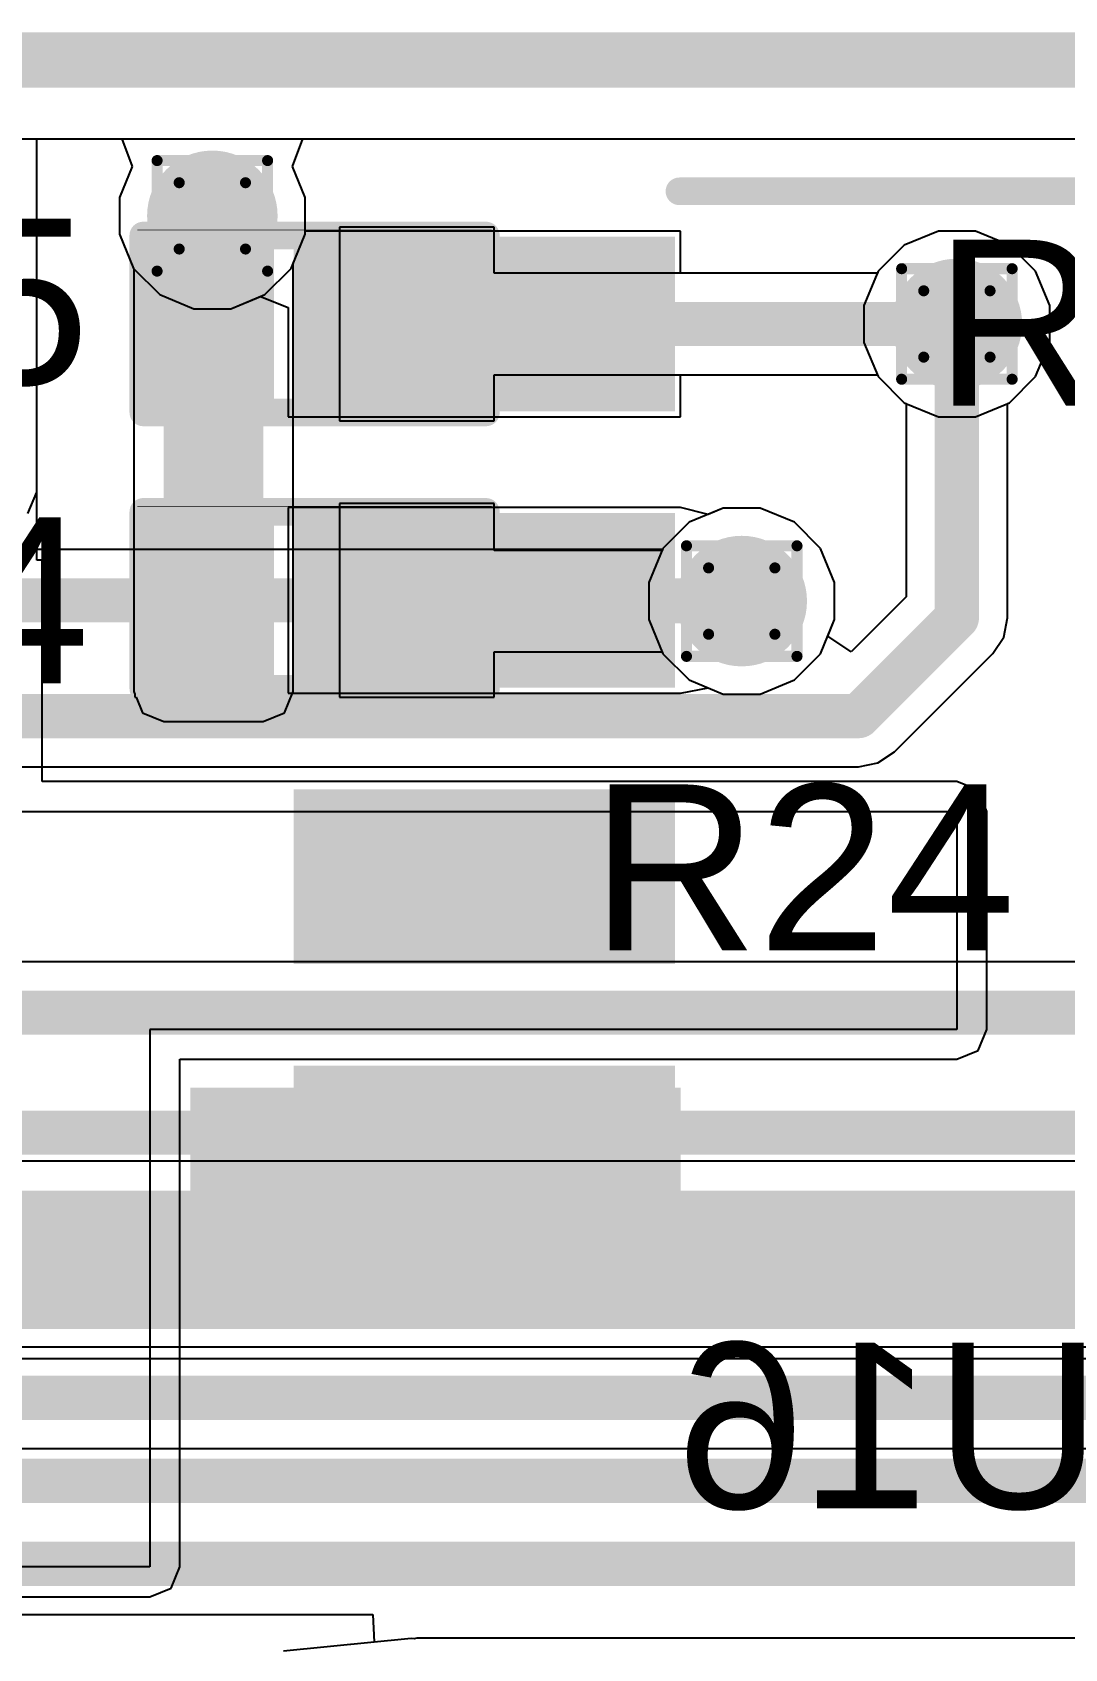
# Model space of a CAD drawing. Header units: inches. Extents: x -22 to 5433, y -13 to 5447.
# Drawn here: x 39.52 to 44.27, y 27.19 to 34.62 of the extents above; entities that cross this region are included whole.
import ezdxf

# ---------------------------------------------------------------- set-up
doc = ezdxf.new("R2010")
doc.units = ezdxf.units.IN
for name, color, linetype in [('Board_outline', 216, 'Continuous'), ('Bottom Layer', 5, 'Continuous'), ('Bottom Overlay', 54, 'Continuous'), ('Bottom Paste', 16, 'Continuous'), ('Bottom Solder', 6, 'Continuous'), ('Drill Drawing', 1, 'Continuous'), ('Ground', 16, 'Continuous'), ('Power', 76, 'Continuous'), ('Top Layer', 1, 'Continuous'), ('Top Overlay', 2, 'Continuous'), ('Top Paste', 8, 'Continuous'), ('Top Solder', 216, 'Continuous'), ('Via Holes', 16, 'Continuous')]:
    doc.layers.add(name, color=color, linetype=linetype)
doc.styles.add('Arial', font='', dxfattribs={"height": 0.2})
doc.styles.get('Arial').set_extended_font_data('Arial')

msp = doc.modelspace()

# ---------------------------------------------------------------- hatches: boundary and pattern name
at = {"layer": 'Bottom Layer'}
h = msp.add_hatch(color=5, dxfattribs=at)
edge = h.paths.add_edge_path()
edge.add_arc((40.3492, 33.7786), 0.3, 0, 360)
for points in [[(40.8247, 32.9818), (40.8247, 33.5818), (42.3747, 33.5818), (42.3747, 32.9818)], [(40.8247, 31.7118), (40.8247, 32.3118), (42.3747, 32.3118), (42.3747, 31.7118)], [(40.8247, 30.4418), (40.8247, 31.0418), (42.3747, 31.0418), (42.3747, 30.4418)], [(40.2483, 28.805), (42.5017, 28.805), (42.5017, 29.7718), (40.2483, 29.7718)], [(40.8247, 29.1718), (40.8247, 29.7718), (42.3747, 29.7718), (42.3747, 29.1718)]]:
    msp.add_hatch(color=5, dxfattribs=at).paths.add_polyline_path(points)
h = msp.add_hatch(color=5, dxfattribs=at)
edge = h.paths.add_edge_path()
edge.add_arc((43.7717, 33.2818), 0.3, 0, 360)
h = msp.add_hatch(color=5, dxfattribs=at)
edge = h.paths.add_edge_path()
edge.add_arc((42.7827, 32.0083), 0.3, 0, 360)
at = {"layer": 'Bottom Paste'}
for points in [[(40.8247, 32.9818), (40.8247, 33.5818), (42.3747, 33.5818), (42.3747, 32.9818)], [(40.8247, 31.7118), (40.8247, 32.3118), (42.3747, 32.3118), (42.3747, 31.7118)], [(40.8247, 30.4418), (40.8247, 31.0418), (42.3747, 31.0418), (42.3747, 30.4418)], [(40.8247, 29.1718), (40.8247, 29.7718), (42.3747, 29.7718), (42.3747, 29.1718)]]:
    msp.add_hatch(color=16, dxfattribs=at).paths.add_polyline_path(points)
at = {"layer": 'Bottom Solder'}
for points in [[(40.7231, 32.8802), (40.7231, 33.6834), (42.4763, 33.6834), (42.4763, 32.8802)], [(40.7231, 31.6102), (40.7231, 32.4134), (42.4763, 32.4134), (42.4763, 31.6102)], [(40.7231, 30.3402), (40.7231, 31.1434), (42.4763, 31.1434), (42.4763, 30.3402)], [(40.7231, 29.0702), (40.7231, 29.8734), (42.4763, 29.8734), (42.4763, 29.0702)]]:
    msp.add_hatch(color=6, dxfattribs=at).paths.add_polyline_path(points)
at = {"layer": 'Ground'}
h = msp.add_hatch(color=16, dxfattribs=at)
edge = h.paths.add_edge_path()
edge.add_arc((40.3492, 33.7786), 0.3, 0, 360)
h = msp.add_hatch(color=16, dxfattribs=at)
edge = h.paths.add_edge_path()
edge.add_arc((43.7717, 33.2818), 0.3, 0, 360)
h = msp.add_hatch(color=16, dxfattribs=at)
edge = h.paths.add_edge_path()
edge.add_arc((42.7827, 32.0083), 0.3, 0, 360)
at = {"layer": 'Power'}
h = msp.add_hatch(color=76, dxfattribs=at)
edge = h.paths.add_edge_path()
edge.add_arc((40.3492, 33.7786), 0.3, 0, 360)
h = msp.add_hatch(color=76, dxfattribs=at)
edge = h.paths.add_edge_path()
edge.add_arc((43.7717, 33.2818), 0.3, 0, 360)
h = msp.add_hatch(color=76, dxfattribs=at)
edge = h.paths.add_edge_path()
edge.add_arc((42.7827, 32.0083), 0.3, 0, 360)
at = {"layer": 'Top Layer'}
h = msp.add_hatch(color=1, dxfattribs=at)
edge = h.paths.add_edge_path()
edge.add_arc((40.3492, 33.7786), 0.3, 0, 360)
for points in [[(40.583, 33.9344), (40.1259, 33.9344), (40.1259, 31.5927), (40.583, 31.5927)], [(40.5778, 33.5993), (40.5778, 32.9643), (40.1206, 32.9643), (40.1206, 33.5993)], [(41.5176, 33.5993), (41.5176, 32.9643), (41.0604, 32.9643), (41.0604, 33.5993)], [(40.5778, 32.3293), (40.5778, 31.6943), (40.1206, 31.6943), (40.1206, 32.3293)], [(41.5176, 32.3293), (41.5176, 31.6943), (41.0604, 31.6943), (41.0604, 32.3293)]]:
    msp.add_hatch(color=1, dxfattribs=at).paths.add_polyline_path(points)
h = msp.add_hatch(color=1, dxfattribs=at)
edge = h.paths.add_edge_path()
edge.add_arc((43.7717, 33.2818), 0.3, 0, 360)
h = msp.add_hatch(color=1, dxfattribs=at)
edge = h.paths.add_edge_path()
edge.add_arc((42.7827, 32.0083), 0.3, 0, 360)
at = {"layer": 'Top Paste'}
for points in [[(40.5778, 33.5993), (40.5778, 32.9643), (40.1206, 32.9643), (40.1206, 33.5993)], [(41.5176, 33.5993), (41.5176, 32.9643), (41.0604, 32.9643), (41.0604, 33.5993)], [(40.5778, 32.3293), (40.5778, 31.6943), (40.1206, 31.6943), (40.1206, 32.3293)], [(41.5176, 32.3293), (41.5176, 31.6943), (41.0604, 31.6943), (41.0604, 32.3293)]]:
    msp.add_hatch(color=8, dxfattribs=at).paths.add_polyline_path(points)
at = {"layer": 'Top Solder'}
for points in [[(40.6328, 33.6543), (40.6328, 32.9093), (40.0656, 32.9093), (40.0656, 33.6543)], [(41.5726, 33.6543), (41.5726, 32.9093), (41.0054, 32.9093), (41.0054, 33.6543)], [(40.6328, 32.3843), (40.6328, 31.6393), (40.0656, 31.6393), (40.0656, 32.3843)], [(41.5726, 32.3843), (41.5726, 31.6393), (41.0054, 31.6393), (41.0054, 32.3843)]]:
    msp.add_hatch(color=216, dxfattribs=at).paths.add_polyline_path(points)
at = {"layer": 'Via Holes'}
h = msp.add_hatch(color=7, dxfattribs=at)
edge = h.paths.add_edge_path()
edge.add_arc((40.3492, 33.7786), 0.15, 0, 360)
h = msp.add_hatch(color=7, dxfattribs=at)
edge = h.paths.add_edge_path()
edge.add_arc((43.7717, 33.2818), 0.15, 0, 360)
h = msp.add_hatch(color=7, dxfattribs=at)
edge = h.paths.add_edge_path()
edge.add_arc((42.7827, 32.0083), 0.15, 0, 360)

# ---------------------------------------------------------------- linework, layer by layer
at = {"layer": 'Board_outline'}
msp.add_lwpolyline([(-4.6894, 34.495, 0.254, 0.254, 0), (67.3106, 34.495, 0.254, 0.254, 0)], format="xyseb", dxfattribs=at)
msp.add_lwpolyline([(-4.6894, 34.495, 0.254, 0.254, 0), (67.3106, 34.495, 0.254, 0.254, 0)], format="xyseb", dxfattribs=at)
at = {"layer": 'Bottom Layer'}
for p, q in [((39.5417, 32.1966), (39.5417, 34.1324)), ((39.5417, 34.1324), (39.9332, 34.1324)), ((39.9332, 34.1324), (39.981, 34.0054)), ((40.7175, 34.0054), (40.7652, 34.1324)), ((40.7652, 34.1324), (49.0551, 34.1324)), ((39.981, 34.0054), (39.9222, 33.8636)), ((40.7762, 33.8636), (40.7175, 34.0054)), ((39.9222, 33.8636), (39.9222, 33.6937)), ((40.7762, 33.7088), (40.7762, 33.8636)), ((39.9222, 33.6937), (39.9872, 33.5368)), ((42.5017, 33.7088), (40.7762, 33.7088)), ((42.5017, 33.5149), (42.5017, 33.7088)), ((43.6868, 33.7088), (43.5298, 33.6438)), ((43.8567, 33.7088), (43.6868, 33.7088)), ((44.0136, 33.6438), (43.8567, 33.7088)), ((43.5298, 33.6438), (43.4097, 33.5237)), ((44.1337, 33.5237), (44.0136, 33.6438)), ((39.9872, 33.5368), (40.1074, 33.4167)), ((43.4061, 33.5149), (42.5017, 33.5149)), ((43.4097, 33.5237), (43.4061, 33.5149)), ((44.1987, 33.3667), (44.1337, 33.5237)), ((40.1074, 33.4167), (40.2643, 33.3517)), ((40.2643, 33.3517), (40.4342, 33.3517)), ((40.4342, 33.3517), (40.5707, 33.4082)), ((40.5707, 33.4082), (40.6977, 33.3573)), ((40.6977, 33.3573), (40.6977, 32.8548)), ((44.1987, 33.1969), (44.1987, 33.3667)), ((44.1337, 33.0399), (44.1987, 33.1969)), ((42.5017, 32.8548), (42.5017, 33.0487)), ((42.5017, 33.0487), (43.4061, 33.0487)), ((43.4061, 33.0487), (43.4097, 33.0399)), ((43.4097, 33.0399), (43.5298, 32.9198)), ((44.0136, 32.9198), (44.1337, 33.0399)), ((43.5298, 32.9198), (43.6868, 32.8548)), ((43.8567, 32.8548), (44.0136, 32.9198)), ((40.6977, 32.8548), (42.5017, 32.8548)), ((43.6868, 32.8548), (43.8567, 32.8548)), ((42.5017, 32.4388), (40.6977, 32.4388)), ((40.6977, 32.4388), (40.6977, 31.5848)), ((42.5017, 32.4388), (42.5017, 32.4388)), ((42.5017, 32.4388), (42.5017, 32.4388)), ((42.6287, 32.4067), (42.5017, 32.4388)), ((42.6978, 32.4353), (42.6287, 32.4067)), ((42.8676, 32.4353), (42.6978, 32.4353)), ((43.0246, 32.3703), (42.8676, 32.4353)), ((43.1447, 32.2502), (43.0246, 32.3703)), ((43.2097, 32.0933), (43.1447, 32.2502)), ((39.5674, 32.1966), (39.5417, 32.1966)), ((39.5674, 31.1793), (39.5674, 32.1966)), ((43.2097, 31.9234), (43.2097, 32.0933)), ((43.1447, 31.7664), (43.2097, 31.9234)), ((43.0246, 31.6463), (43.1447, 31.7664)), ((42.8676, 31.5813), (43.0246, 31.6463)), ((40.6977, 31.5848), (42.5017, 31.5848)), ((42.5017, 31.5848), (42.6287, 31.6099)), ((42.5017, 31.5848), (42.5017, 31.5848)), ((42.5017, 31.5848), (42.5017, 31.5848)), ((42.6287, 31.6099), (42.6978, 31.5813)), ((42.6978, 31.5813), (42.8676, 31.5813)), ((43.7717, 31.1793), (39.5674, 31.1793)), ((43.8689, 31.139), (43.7717, 31.1793)), ((43.9092, 31.0418), (43.8689, 31.139)), ((35.9043, 31.0418), (43.7717, 31.0418)), ((43.7717, 31.0418), (43.7717, 30.0403)), ((43.9092, 30.0403), (43.9092, 31.0418)), ((43.7717, 30.0403), (40.0625, 30.0403)), ((40.0625, 30.0403), (40.0625, 27.5696)), ((43.8689, 29.9431), (43.9092, 30.0403)), ((43.7717, 29.9029), (43.8689, 29.9431)), ((40.2, 27.5696), (40.2, 29.9029)), ((40.2, 29.9029), (43.7717, 29.9029)), ((40.0625, 27.5696), (35.9043, 27.5696)), ((40.1597, 27.4724), (40.2, 27.5696)), ((35.9043, 27.4321), (40.0625, 27.4321)), ((40.0625, 27.4321), (40.1597, 27.4724)), ((41.2637, 27.2411), (40.677, 27.1834)), ((41.2764, 27.2399), (41.2637, 27.2411)), ((41.289, 27.2424), (41.2764, 27.2399)), ((41.5838, 27.2424), (41.289, 27.2424)), ((47.8919, 27.2424), (41.5838, 27.2424)), ((41.5838, 27.2424), (41.5838, 27.2424))]:
    msp.add_line(p, q, dxfattribs=at)
for points in [[(41.5997, 33.2818, 0.2032, 0.2032, 0), (43.7717, 33.2818, 0.2032, 0.2032, 0)], [(41.5997, 32.0118, 0.2032, 0.2032, 0), (42.7827, 32.0118, 0.2032, 0.2032, 0)]]:
    msp.add_lwpolyline(points, format="xyseb", dxfattribs=at)
for points in [[(41.5489, 33.2818, 0.1016, 0.1016, 1), (41.6505, 33.2818, 0.1016, 0.1016, 1)], [(43.7209, 33.2818, 0.1016, 0.1016, 1), (43.8225, 33.2818, 0.1016, 0.1016, 1)], [(41.5489, 32.0118, 0.1016, 0.1016, 1), (41.6505, 32.0118, 0.1016, 0.1016, 1)], [(42.7319, 32.0118, 0.1016, 0.1016, 1), (42.8335, 32.0118, 0.1016, 0.1016, 1)]]:
    msp.add_lwpolyline(points, format="xyseb", close=True, dxfattribs=at)
at = {"layer": 'Bottom Overlay'}
for points in [[(42.4963, 33.8914, 0.127, 0.127, 0), (46.1285, 33.8914, 0.127, 0.127, 0)], [(42.4963, 28.8622, 0.127, 0.127, 0), (46.1285, 28.8622, 0.127, 0.127, 0)]]:
    msp.add_lwpolyline(points, format="xyseb", dxfattribs=at)
for points in [[(42.4646, 33.8914, 0.0635, 0.0635, 1), (42.5281, 33.8914, 0.0635, 0.0635, 1)], [(42.4646, 28.8622, 0.0635, 0.0635, 1), (42.5281, 28.8622, 0.0635, 0.0635, 1)]]:
    msp.add_lwpolyline(points, format="xyseb", close=True, dxfattribs=at)
at = {"layer": 'Drill Drawing'}
for points in [[(40.0952, 34.0326, 0.0508, 0.0508, 0), (40.6032, 34.0326, 0.0508, 0.0508, 0)], [(40.0952, 33.5246, 0.0508, 0.0508, 0), (40.0952, 34.0326, 0.0508, 0.0508, 0)], [(40.6032, 33.5246, 0.0508, 0.0508, 0), (40.6032, 34.0326, 0.0508, 0.0508, 0)], [(40.1968, 33.931, 0.0508, 0.0508, 0), (40.5016, 33.931, 0.0508, 0.0508, 0)], [(40.1968, 33.6262, 0.0508, 0.0508, 0), (40.1968, 33.931, 0.0508, 0.0508, 0)], [(40.5016, 33.6262, 0.0508, 0.0508, 0), (40.5016, 33.931, 0.0508, 0.0508, 0)], [(40.1968, 33.6262, 0.0508, 0.0508, 0), (40.5016, 33.6262, 0.0508, 0.0508, 0)], [(40.0952, 33.5246, 0.0508, 0.0508, 0), (40.6032, 33.5246, 0.0508, 0.0508, 0)], [(43.5177, 33.5358, 0.0508, 0.0508, 0), (44.0257, 33.5358, 0.0508, 0.0508, 0)], [(43.5177, 33.0278, 0.0508, 0.0508, 0), (43.5177, 33.5358, 0.0508, 0.0508, 0)], [(44.0257, 33.0278, 0.0508, 0.0508, 0), (44.0257, 33.5358, 0.0508, 0.0508, 0)], [(43.6193, 33.4342, 0.0508, 0.0508, 0), (43.9241, 33.4342, 0.0508, 0.0508, 0)], [(43.6193, 33.1294, 0.0508, 0.0508, 0), (43.6193, 33.4342, 0.0508, 0.0508, 0)], [(43.9241, 33.1294, 0.0508, 0.0508, 0), (43.9241, 33.4342, 0.0508, 0.0508, 0)], [(43.6193, 33.1294, 0.0508, 0.0508, 0), (43.9241, 33.1294, 0.0508, 0.0508, 0)], [(43.5177, 33.0278, 0.0508, 0.0508, 0), (44.0257, 33.0278, 0.0508, 0.0508, 0)], [(42.5287, 32.2623, 0.0508, 0.0508, 0), (43.0367, 32.2623, 0.0508, 0.0508, 0)], [(42.5287, 31.7543, 0.0508, 0.0508, 0), (42.5287, 32.2623, 0.0508, 0.0508, 0)], [(43.0367, 31.7543, 0.0508, 0.0508, 0), (43.0367, 32.2623, 0.0508, 0.0508, 0)], [(42.6303, 32.1607, 0.0508, 0.0508, 0), (42.9351, 32.1607, 0.0508, 0.0508, 0)], [(42.6303, 31.8559, 0.0508, 0.0508, 0), (42.6303, 32.1607, 0.0508, 0.0508, 0)], [(42.9351, 31.8559, 0.0508, 0.0508, 0), (42.9351, 32.1607, 0.0508, 0.0508, 0)], [(42.6303, 31.8559, 0.0508, 0.0508, 0), (42.9351, 31.8559, 0.0508, 0.0508, 0)], [(42.5287, 31.7543, 0.0508, 0.0508, 0), (43.0367, 31.7543, 0.0508, 0.0508, 0)]]:
    msp.add_lwpolyline(points, format="xyseb", dxfattribs=at)
for points in [[(40.0825, 34.0326, 0.0254, 0.0254, 1), (40.1079, 34.0326, 0.0254, 0.0254, 1)], [(40.0825, 34.0326, 0.0254, 0.0254, 1), (40.1079, 34.0326, 0.0254, 0.0254, 1)], [(40.5905, 34.0326, 0.0254, 0.0254, 1), (40.6159, 34.0326, 0.0254, 0.0254, 1)], [(40.5905, 34.0326, 0.0254, 0.0254, 1), (40.6159, 34.0326, 0.0254, 0.0254, 1)], [(40.1841, 33.931, 0.0254, 0.0254, 1), (40.2095, 33.931, 0.0254, 0.0254, 1)], [(40.1841, 33.931, 0.0254, 0.0254, 1), (40.2095, 33.931, 0.0254, 0.0254, 1)], [(40.4889, 33.931, 0.0254, 0.0254, 1), (40.5143, 33.931, 0.0254, 0.0254, 1)], [(40.4889, 33.931, 0.0254, 0.0254, 1), (40.5143, 33.931, 0.0254, 0.0254, 1)], [(40.1841, 33.6262, 0.0254, 0.0254, 1), (40.2095, 33.6262, 0.0254, 0.0254, 1)], [(40.1841, 33.6262, 0.0254, 0.0254, 1), (40.2095, 33.6262, 0.0254, 0.0254, 1)], [(40.4889, 33.6262, 0.0254, 0.0254, 1), (40.5143, 33.6262, 0.0254, 0.0254, 1)], [(40.4889, 33.6262, 0.0254, 0.0254, 1), (40.5143, 33.6262, 0.0254, 0.0254, 1)], [(40.0825, 33.5246, 0.0254, 0.0254, 1), (40.1079, 33.5246, 0.0254, 0.0254, 1)], [(40.0825, 33.5246, 0.0254, 0.0254, 1), (40.1079, 33.5246, 0.0254, 0.0254, 1)], [(40.5905, 33.5246, 0.0254, 0.0254, 1), (40.6159, 33.5246, 0.0254, 0.0254, 1)], [(40.5905, 33.5246, 0.0254, 0.0254, 1), (40.6159, 33.5246, 0.0254, 0.0254, 1)], [(43.505, 33.5358, 0.0254, 0.0254, 1), (43.5304, 33.5358, 0.0254, 0.0254, 1)], [(43.505, 33.5358, 0.0254, 0.0254, 1), (43.5304, 33.5358, 0.0254, 0.0254, 1)], [(44.013, 33.5358, 0.0254, 0.0254, 1), (44.0384, 33.5358, 0.0254, 0.0254, 1)], [(44.013, 33.5358, 0.0254, 0.0254, 1), (44.0384, 33.5358, 0.0254, 0.0254, 1)], [(43.6066, 33.4342, 0.0254, 0.0254, 1), (43.632, 33.4342, 0.0254, 0.0254, 1)], [(43.6066, 33.4342, 0.0254, 0.0254, 1), (43.632, 33.4342, 0.0254, 0.0254, 1)], [(43.9114, 33.4342, 0.0254, 0.0254, 1), (43.9368, 33.4342, 0.0254, 0.0254, 1)], [(43.9114, 33.4342, 0.0254, 0.0254, 1), (43.9368, 33.4342, 0.0254, 0.0254, 1)], [(43.6066, 33.1294, 0.0254, 0.0254, 1), (43.632, 33.1294, 0.0254, 0.0254, 1)], [(43.6066, 33.1294, 0.0254, 0.0254, 1), (43.632, 33.1294, 0.0254, 0.0254, 1)], [(43.9114, 33.1294, 0.0254, 0.0254, 1), (43.9368, 33.1294, 0.0254, 0.0254, 1)], [(43.9114, 33.1294, 0.0254, 0.0254, 1), (43.9368, 33.1294, 0.0254, 0.0254, 1)], [(43.505, 33.0278, 0.0254, 0.0254, 1), (43.5304, 33.0278, 0.0254, 0.0254, 1)], [(43.505, 33.0278, 0.0254, 0.0254, 1), (43.5304, 33.0278, 0.0254, 0.0254, 1)], [(44.013, 33.0278, 0.0254, 0.0254, 1), (44.0384, 33.0278, 0.0254, 0.0254, 1)], [(44.013, 33.0278, 0.0254, 0.0254, 1), (44.0384, 33.0278, 0.0254, 0.0254, 1)], [(42.516, 32.2623, 0.0254, 0.0254, 1), (42.5414, 32.2623, 0.0254, 0.0254, 1)], [(42.516, 32.2623, 0.0254, 0.0254, 1), (42.5414, 32.2623, 0.0254, 0.0254, 1)], [(43.024, 32.2623, 0.0254, 0.0254, 1), (43.0494, 32.2623, 0.0254, 0.0254, 1)], [(43.024, 32.2623, 0.0254, 0.0254, 1), (43.0494, 32.2623, 0.0254, 0.0254, 1)], [(42.6176, 32.1607, 0.0254, 0.0254, 1), (42.643, 32.1607, 0.0254, 0.0254, 1)], [(42.6176, 32.1607, 0.0254, 0.0254, 1), (42.643, 32.1607, 0.0254, 0.0254, 1)], [(42.9224, 32.1607, 0.0254, 0.0254, 1), (42.9478, 32.1607, 0.0254, 0.0254, 1)], [(42.9224, 32.1607, 0.0254, 0.0254, 1), (42.9478, 32.1607, 0.0254, 0.0254, 1)], [(42.6176, 31.8559, 0.0254, 0.0254, 1), (42.643, 31.8559, 0.0254, 0.0254, 1)], [(42.6176, 31.8559, 0.0254, 0.0254, 1), (42.643, 31.8559, 0.0254, 0.0254, 1)], [(42.9224, 31.8559, 0.0254, 0.0254, 1), (42.9478, 31.8559, 0.0254, 0.0254, 1)], [(42.9224, 31.8559, 0.0254, 0.0254, 1), (42.9478, 31.8559, 0.0254, 0.0254, 1)], [(42.516, 31.7543, 0.0254, 0.0254, 1), (42.5414, 31.7543, 0.0254, 0.0254, 1)], [(42.516, 31.7543, 0.0254, 0.0254, 1), (42.5414, 31.7543, 0.0254, 0.0254, 1)], [(43.024, 31.7543, 0.0254, 0.0254, 1), (43.0494, 31.7543, 0.0254, 0.0254, 1)], [(43.024, 31.7543, 0.0254, 0.0254, 1), (43.0494, 31.7543, 0.0254, 0.0254, 1)]]:
    msp.add_lwpolyline(points, format="xyseb", close=True, dxfattribs=at)
at = {"layer": 'Ground'}
for p, q in [((39.2568, 34.1324), (39.9332, 34.1324)), ((39.9332, 34.1324), (39.981, 34.0054)), ((40.7175, 34.0054), (40.7652, 34.1324)), ((40.7652, 34.1324), (50.5446, 34.1324)), ((39.981, 34.0054), (39.9222, 33.8636)), ((40.7762, 33.8636), (40.7175, 34.0054)), ((39.9222, 33.8636), (39.9222, 33.6937)), ((40.7762, 33.6937), (40.7762, 33.8636)), ((39.9222, 33.6937), (39.9872, 33.5368)), ((40.7112, 33.5368), (40.7762, 33.6937)), ((43.6868, 33.7088), (43.5298, 33.6438)), ((43.8567, 33.7088), (43.6868, 33.7088)), ((44.0136, 33.6438), (43.8567, 33.7088)), ((43.5298, 33.6438), (43.4097, 33.5237)), ((44.1337, 33.5237), (44.0136, 33.6438)), ((39.9872, 33.5368), (40.1074, 33.4167)), ((40.5911, 33.4167), (40.7112, 33.5368)), ((43.4097, 33.5237), (43.3447, 33.3667)), ((44.1987, 33.3667), (44.1337, 33.5237)), ((40.1074, 33.4167), (40.2643, 33.3517)), ((40.2643, 33.3517), (40.4342, 33.3517)), ((40.4342, 33.3517), (40.5911, 33.4167)), ((43.3447, 33.3667), (43.3447, 33.1969)), ((44.1987, 33.1969), (44.1987, 33.3667)), ((43.3447, 33.1969), (43.4097, 33.0399)), ((44.1337, 33.0399), (44.1987, 33.1969)), ((43.4097, 33.0399), (43.5298, 32.9198)), ((44.0136, 32.9198), (44.1337, 33.0399)), ((43.5298, 32.9198), (43.5386, 32.9162)), ((43.5386, 32.9162), (43.5386, 32.0283)), ((44.0048, 32.9162), (44.0136, 32.9198)), ((44.0048, 31.9317), (44.0048, 32.9162)), ((42.6978, 32.4353), (42.5408, 32.3703)), ((42.8676, 32.4353), (42.6978, 32.4353)), ((43.0246, 32.3703), (42.8676, 32.4353)), ((42.5408, 32.3703), (42.4207, 32.2502)), ((43.1447, 32.2502), (43.0246, 32.3703)), ((42.4185, 32.2449), (21.2817, 32.2449)), ((42.4207, 32.2502), (42.4185, 32.2449)), ((43.2097, 32.0933), (43.1447, 32.2502)), ((43.2097, 31.9234), (43.2097, 32.0933)), ((43.5386, 32.0283), (43.286, 31.7756)), ((43.1783, 31.8475), (43.2097, 31.9234)), ((43.9871, 31.8425), (44.0048, 31.9317)), ((43.286, 31.7756), (43.1783, 31.8475)), ((43.9365, 31.7669), (43.9871, 31.8425)), ((43.4845, 31.3149), (43.9365, 31.7669)), ((43.4089, 31.2644), (43.4845, 31.3149)), ((21.8989, 31.2466), (43.3197, 31.2466)), ((43.3197, 31.2466), (43.4089, 31.2644)), ((45.2637, 30.3501), (21.9276, 30.3501)), ((34.692, 27.3513), (41.0867, 27.3513)), ((41.0867, 27.3513), (41.0929, 27.2243)), ((41.0929, 27.2243), (40.677, 27.1834))]:
    msp.add_line(p, q, dxfattribs=at)
for points in [[(43.7717, 31.9317, 0.2032, 0.2032, 0), (43.7717, 33.2818, 0.2032, 0.2032, 0)], [(21.2817, 32.0118, 0.2032, 0.2032, 0), (42.7827, 32.0118, 0.2032, 0.2032, 0)], [(43.3197, 31.4797, 0.2032, 0.2032, 0), (43.7717, 31.9317, 0.2032, 0.2032, 0)], [(21.8023, 31.4797, 0.2032, 0.2032, 0), (43.3197, 31.4797, 0.2032, 0.2032, 0)], [(21.9276, 30.117, 0.2032, 0.2032, 0), (58.1333, 30.117, 0.2032, 0.2032, 0)], [(30.6578, 29.5656, 0.2032, 0.2032, 0), (57.813, 29.5656, 0.2032, 0.2032, 0)], [(31.3182, 28.3464, 0.2032, 0.2032, 0), (58.131, 28.3464, 0.2032, 0.2032, 0)], [(32.0802, 27.9654, 0.2032, 0.2032, 0), (57.3817, 27.9654, 0.2032, 0.2032, 0)], [(34.5955, 27.5844, 0.2032, 0.2032, 0), (56.6997, 27.5844, 0.2032, 0.2032, 0)]]:
    msp.add_lwpolyline(points, format="xyseb", dxfattribs=at)
for points in [[(43.7209, 33.2818, 0.1016, 0.1016, 1), (43.8225, 33.2818, 0.1016, 0.1016, 1)], [(42.7319, 32.0118, 0.1016, 0.1016, 1), (42.8335, 32.0118, 0.1016, 0.1016, 1)], [(43.7209, 31.9317, 0.1016, 0.1016, 1), (43.8225, 31.9317, 0.1016, 0.1016, 1)], [(43.7209, 31.9317, 0.1016, 0.1016, 1), (43.8225, 31.9317, 0.1016, 0.1016, 1)], [(43.2689, 31.4797, 0.1016, 0.1016, 1), (43.3705, 31.4797, 0.1016, 0.1016, 1)], [(43.2689, 31.4797, 0.1016, 0.1016, 1), (43.3705, 31.4797, 0.1016, 0.1016, 1)]]:
    msp.add_lwpolyline(points, format="xyseb", close=True, dxfattribs=at)
at = {"layer": 'Power'}
for p, q in [((39.5417, 32.5086), (39.5417, 34.1324)), ((39.5417, 34.1324), (50.5446, 34.1324)), ((43.6868, 33.7088), (43.5298, 33.6438)), ((43.8567, 33.7088), (43.6868, 33.7088)), ((44.0136, 33.6438), (43.8567, 33.7088)), ((43.5298, 33.6438), (43.4097, 33.5237)), ((44.1337, 33.5237), (44.0136, 33.6438)), ((43.4097, 33.5237), (43.3447, 33.3667)), ((44.1987, 33.3667), (44.1337, 33.5237)), ((43.3447, 33.3667), (43.3447, 33.1969)), ((44.1987, 33.1969), (44.1987, 33.3667)), ((43.3447, 33.1969), (43.4097, 33.0399)), ((44.1337, 33.0399), (44.1987, 33.1969)), ((43.4097, 33.0399), (43.5298, 32.9198)), ((44.0136, 32.9198), (44.1337, 33.0399)), ((43.5298, 32.9198), (43.6868, 32.8548)), ((43.8567, 32.8548), (44.0136, 32.9198)), ((43.6868, 32.8548), (43.8567, 32.8548)), ((39.5015, 32.4114), (39.5417, 32.5086)), ((42.6978, 32.4353), (42.5408, 32.3703)), ((42.8676, 32.4353), (42.6978, 32.4353)), ((43.0246, 32.3703), (42.8676, 32.4353)), ((42.5408, 32.3703), (42.4207, 32.2502)), ((43.1447, 32.2502), (43.0246, 32.3703)), ((42.4207, 32.2502), (42.3557, 32.0933)), ((43.2097, 32.0933), (43.1447, 32.2502)), ((42.3557, 32.0933), (42.3557, 31.9234)), ((43.2097, 31.9234), (43.2097, 32.0933)), ((42.3557, 31.9234), (42.4207, 31.7664)), ((43.1447, 31.7664), (43.2097, 31.9234)), ((42.4207, 31.7664), (42.5408, 31.6463)), ((43.0246, 31.6463), (43.1447, 31.7664)), ((42.5408, 31.6463), (42.6978, 31.5813)), ((42.8676, 31.5813), (43.0246, 31.6463)), ((42.6978, 31.5813), (42.8676, 31.5813)), ((48.2127, 29.4345), (6.2124, 29.4345)), ((6.4001, 28.5281), (48.4004, 28.5281)), ((41.2637, 27.2411), (40.677, 27.1834)), ((41.2764, 27.2399), (41.2637, 27.2411)), ((41.289, 27.2424), (41.2764, 27.2399)), ((41.5838, 27.2424), (41.289, 27.2424)), ((50.0675, 27.2424), (41.5838, 27.2424)), ((41.5838, 27.2424), (41.5838, 27.2424))]:
    msp.add_line(p, q, dxfattribs=at)
msp.add_lwpolyline([(6.2124, 28.9813, 0.635, 0.635, 0), (48.4004, 28.9813, 0.635, 0.635, 0)], format="xyseb", dxfattribs=at)
at = {"layer": 'Top Layer'}
for p, q in [((39.2568, 34.1324), (39.9332, 34.1324)), ((39.9332, 34.1324), (39.981, 34.0054)), ((40.7175, 34.0054), (40.7652, 34.1324)), ((40.7652, 34.1324), (50.5446, 34.1324)), ((39.981, 34.0054), (39.9222, 33.8636)), ((40.7762, 33.8636), (40.7175, 34.0054)), ((39.9222, 33.8636), (39.9222, 33.6937)), ((40.7762, 33.6937), (40.7762, 33.8636)), ((41.6446, 33.7263), (40.9334, 33.7263)), ((40.9334, 33.7263), (40.9334, 32.8373)), ((41.6446, 33.5149), (41.6446, 33.7263)), ((39.9222, 33.6937), (39.9872, 33.5368)), ((40.7204, 33.559), (40.7762, 33.6937)), ((43.6868, 33.7088), (43.5298, 33.6438)), ((43.8567, 33.7088), (43.6868, 33.7088)), ((44.0136, 33.6438), (43.8567, 33.7088)), ((43.5298, 33.6438), (43.4097, 33.5237)), ((44.1337, 33.5237), (44.0136, 33.6438)), ((39.9872, 33.5368), (39.9885, 33.5355)), ((39.9885, 33.5355), (39.9885, 31.5927)), ((40.7204, 31.5927), (40.7204, 33.559)), ((43.4061, 33.5149), (41.6446, 33.5149)), ((43.4097, 33.5237), (43.4061, 33.5149)), ((44.1987, 33.3667), (44.1337, 33.5237)), ((44.1987, 33.1969), (44.1987, 33.3667)), ((44.1337, 33.0399), (44.1987, 33.1969)), ((41.6446, 32.8373), (41.6446, 33.0487)), ((41.6446, 33.0487), (43.4061, 33.0487)), ((43.4061, 33.0487), (43.4097, 33.0399)), ((43.4097, 33.0399), (43.5298, 32.9198)), ((44.0136, 32.9198), (44.1337, 33.0399)), ((43.5298, 32.9198), (43.6868, 32.8548)), ((43.8567, 32.8548), (44.0136, 32.9198)), ((40.9334, 32.8373), (41.6446, 32.8373)), ((43.6868, 32.8548), (43.8567, 32.8548)), ((41.6446, 32.4563), (40.9334, 32.4563)), ((40.9334, 32.4563), (40.9334, 31.5673)), ((41.6446, 32.2414), (41.6446, 32.4563)), ((42.6978, 32.4353), (42.5408, 32.3703)), ((42.8676, 32.4353), (42.6978, 32.4353)), ((43.0246, 32.3703), (42.8676, 32.4353)), ((42.5408, 32.3703), (42.4207, 32.2502)), ((43.1447, 32.2502), (43.0246, 32.3703)), ((42.4171, 32.2414), (41.6446, 32.2414)), ((42.4207, 32.2502), (42.4171, 32.2414)), ((43.2097, 32.0933), (43.1447, 32.2502)), ((43.2097, 31.9234), (43.2097, 32.0933)), ((43.1447, 31.7664), (43.2097, 31.9234)), ((41.6446, 31.5673), (41.6446, 31.7752)), ((41.6446, 31.7752), (42.4171, 31.7752)), ((42.4171, 31.7752), (42.4207, 31.7664)), ((42.4207, 31.7664), (42.5408, 31.6463)), ((43.0246, 31.6463), (43.1447, 31.7664)), ((42.5408, 31.6463), (42.6978, 31.5813)), ((42.8676, 31.5813), (43.0246, 31.6463)), ((39.9885, 31.5927), (39.9936, 31.5802)), ((39.9936, 31.5802), (39.9936, 31.5673)), ((40.6802, 31.4955), (40.7204, 31.5927)), ((42.6978, 31.5813), (42.8676, 31.5813)), ((39.9936, 31.5673), (39.999, 31.5673)), ((39.999, 31.5673), (40.0287, 31.4955)), ((40.0287, 31.4955), (40.1259, 31.4552)), ((40.583, 31.4552), (40.6802, 31.4955)), ((40.9334, 31.5673), (41.6446, 31.5673)), ((40.1259, 31.4552), (40.583, 31.4552)), ((47.98, 28.5795), (34.6248, 28.5795)), ((34.7213, 28.1133), (51.054, 28.1133)), ((41.2637, 27.2411), (40.677, 27.1834)), ((41.2764, 27.2399), (41.2637, 27.2411)), ((41.289, 27.2424), (41.2764, 27.2399)), ((41.5838, 27.2424), (41.289, 27.2424)), ((52.5606, 27.2424), (41.5838, 27.2424)), ((41.5838, 27.2424), (41.5838, 27.2424))]:
    msp.add_line(p, q, dxfattribs=at)
for points in [[(41.289, 33.2818, 0.2032, 0.2032, 0), (43.7717, 33.2818, 0.2032, 0.2032, 0)], [(41.289, 32.0083, 0.2032, 0.2032, 0), (41.289, 32.0118, 0.2032, 0.2032, 0)], [(41.289, 32.0083, 0.2032, 0.2032, 0), (42.7827, 32.0083, 0.2032, 0.2032, 0)], [(34.6248, 28.3464, 0.2032, 0.2032, 0), (51.054, 28.3464, 0.2032, 0.2032, 0)]]:
    msp.add_lwpolyline(points, format="xyseb", dxfattribs=at)
for points in [[(41.2382, 33.2818, 0.1016, 0.1016, 1), (41.3398, 33.2818, 0.1016, 0.1016, 1)], [(43.7209, 33.2818, 0.1016, 0.1016, 1), (43.8225, 33.2818, 0.1016, 0.1016, 1)], [(41.2382, 32.0118, 0.1016, 0.1016, 1), (41.3398, 32.0118, 0.1016, 0.1016, 1)], [(41.2382, 32.0083, 0.1016, 0.1016, 1), (41.3398, 32.0083, 0.1016, 0.1016, 1)], [(41.2382, 32.0083, 0.1016, 0.1016, 1), (41.3398, 32.0083, 0.1016, 0.1016, 1)], [(42.7319, 32.0083, 0.1016, 0.1016, 1), (42.8335, 32.0083, 0.1016, 0.1016, 1)]]:
    msp.add_lwpolyline(points, format="xyseb", close=True, dxfattribs=at)
at = {"layer": 'Top Overlay'}
for points in [[(40.0317, 32.8754, 0.127, 0.127, 0), (40.0317, 33.6882, 0.127, 0.127, 0)], [(40.0317, 33.6882, 0.127, 0.127, 0), (41.6065, 33.6882, 0.127, 0.127, 0)], [(41.6065, 32.8754, 0.127, 0.127, 0), (41.6065, 33.6882, 0.127, 0.127, 0)], [(40.0063, 33.7136, 0.00323, 0.00323, 0), (41.6319, 33.7136, 0.00323, 0.00323, 0)], [(40.0317, 32.8754, 0.127, 0.127, 0), (41.6065, 32.8754, 0.127, 0.127, 0)], [(40.0317, 31.6054, 0.127, 0.127, 0), (40.0317, 32.4182, 0.127, 0.127, 0)], [(40.0317, 32.4182, 0.127, 0.127, 0), (41.6065, 32.4182, 0.127, 0.127, 0)], [(41.6065, 31.6054, 0.127, 0.127, 0), (41.6065, 32.4182, 0.127, 0.127, 0)], [(40.0063, 32.4436, 0.00323, 0.00323, 0), (41.6319, 32.4436, 0.00323, 0.00323, 0)], [(40.0317, 31.6054, 0.127, 0.127, 0), (41.6065, 31.6054, 0.127, 0.127, 0)]]:
    msp.add_lwpolyline(points, format="xyseb", dxfattribs=at)
for points in [[(40, 33.6882, 0.0635, 0.0635, 1), (40.0635, 33.6882, 0.0635, 0.0635, 1)], [(40, 33.6882, 0.0635, 0.0635, 1), (40.0635, 33.6882, 0.0635, 0.0635, 1)], [(41.5748, 33.6882, 0.0635, 0.0635, 1), (41.6383, 33.6882, 0.0635, 0.0635, 1)], [(41.5748, 33.6882, 0.0635, 0.0635, 1), (41.6383, 33.6882, 0.0635, 0.0635, 1)], [(40.0055, 33.7136, 0.00161, 0.00161, 1), (40.0071, 33.7136, 0.00161, 0.00161, 1)], [(41.6311, 33.7136, 0.00161, 0.00161, 1), (41.6327, 33.7136, 0.00161, 0.00161, 1)], [(40, 32.8754, 0.0635, 0.0635, 1), (40.0635, 32.8754, 0.0635, 0.0635, 1)], [(40, 32.8754, 0.0635, 0.0635, 1), (40.0635, 32.8754, 0.0635, 0.0635, 1)], [(41.5748, 32.8754, 0.0635, 0.0635, 1), (41.6383, 32.8754, 0.0635, 0.0635, 1)], [(41.5748, 32.8754, 0.0635, 0.0635, 1), (41.6383, 32.8754, 0.0635, 0.0635, 1)], [(40, 32.4182, 0.0635, 0.0635, 1), (40.0635, 32.4182, 0.0635, 0.0635, 1)], [(40, 32.4182, 0.0635, 0.0635, 1), (40.0635, 32.4182, 0.0635, 0.0635, 1)], [(41.5748, 32.4182, 0.0635, 0.0635, 1), (41.6383, 32.4182, 0.0635, 0.0635, 1)], [(41.5748, 32.4182, 0.0635, 0.0635, 1), (41.6383, 32.4182, 0.0635, 0.0635, 1)], [(40.0055, 32.4436, 0.00161, 0.00161, 1), (40.0071, 32.4436, 0.00161, 0.00161, 1)], [(41.6311, 32.4436, 0.00161, 0.00161, 1), (41.6327, 32.4436, 0.00161, 0.00161, 1)], [(40, 31.6054, 0.0635, 0.0635, 1), (40.0635, 31.6054, 0.0635, 0.0635, 1)], [(40, 31.6054, 0.0635, 0.0635, 1), (40.0635, 31.6054, 0.0635, 0.0635, 1)], [(41.5748, 31.6054, 0.0635, 0.0635, 1), (41.6383, 31.6054, 0.0635, 0.0635, 1)], [(41.5748, 31.6054, 0.0635, 0.0635, 1), (41.6383, 31.6054, 0.0635, 0.0635, 1)]]:
    msp.add_lwpolyline(points, format="xyseb", close=True, dxfattribs=at)

# ---------------------------------------------------------------- texts
at = {"layer": 'Bottom Overlay', "style": 'Arial', "text_generation_flag": 2}
msp.add_text('U16', height=0.762, dxfattribs=at).set_placement((44.437, 27.8385))
at = {"layer": 'Top Overlay', "style": 'Arial'}
for s, p in [('R15', (37.833, 33.0041)), ('R14', (37.833, 31.6309)), ('R24', (42.0881, 30.4039))]:
    msp.add_text(s, height=0.762, rotation=360, dxfattribs=at).set_placement(p)
msp.add_text('R23', height=0.762, dxfattribs=at).set_placement((43.6678, 32.9067))

doc.saveas('drawing.dxf')
